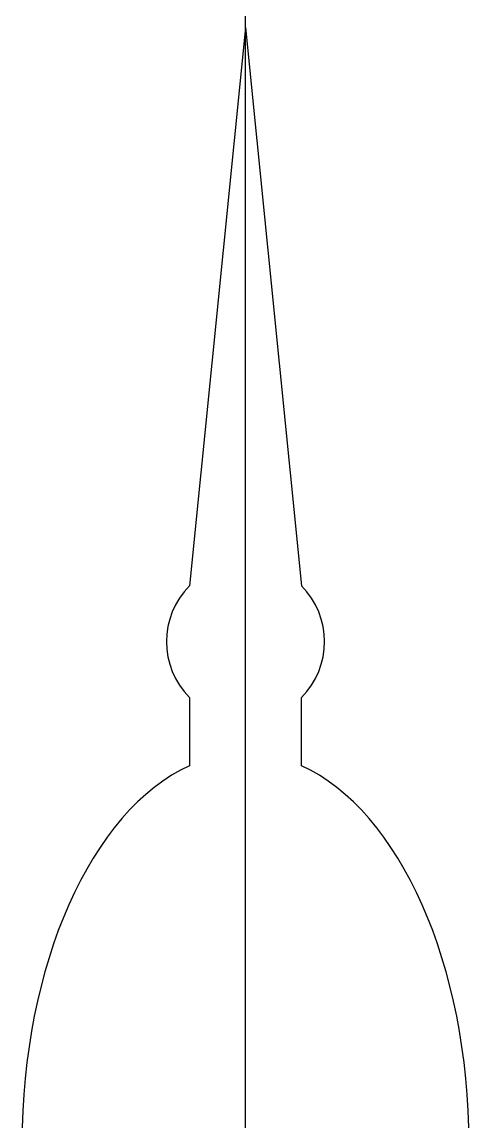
# Model space of a CAD drawing. Header units: inches. Extents: x -50 to 200, y -97 to 200.
# Drawn here: x -20 to 20, y 2 to 100.5 of the extents above; entities that cross this region are included whole.
import ezdxf

# ---------------------------------------------------------------- set-up
doc = ezdxf.new("R2010")
doc.units = ezdxf.units.IN
doc.header["$MEASUREMENT"] = 0

msp = doc.modelspace()

# ---------------------------------------------------------------- linework, layer by layer
for p, q in [((0, 0), (0, 200)), ((0, 100), (-5, 50)), ((0, 100), (5, 50)), ((-5, 40), (-5, 33.8886)), ((5, 33.8886), (5, 40))]:
    msp.add_line(p, q)
for start, end in [(135, 225), (315, 45)]:
    msp.add_arc((0, 45), 7.07107, start, end)
for start_param, end_param in [(0.25268026, 1.57079633), (4.71238898, 6.03050505)]:
    msp.add_ellipse((0, 0), major_axis=(0, 35), ratio=0.57142857, start_param=start_param, end_param=end_param)

doc.saveas('drawing.dxf')
